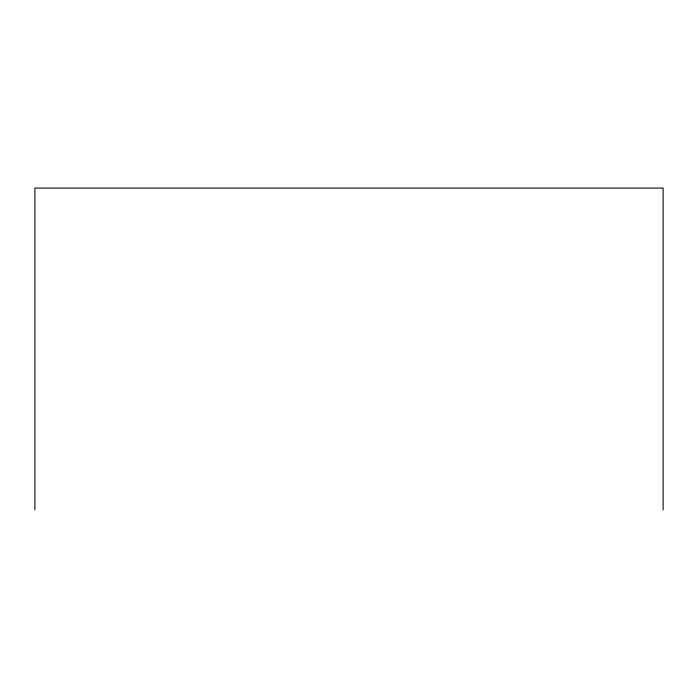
<?xml version="1.0" encoding="UTF-8"?>
<svg xmlns="http://www.w3.org/2000/svg" width="698" height="698" viewBox="0 0 698 698"><rect width="100%" height="100%" fill="white"/><g stroke="black" fill="none" stroke-linecap="round" stroke-linejoin="round"><path stroke-width="1.05" d="M663.1 509.924L663.1 188.076L34.9 188.076L34.9 509.924"/></g></svg>
